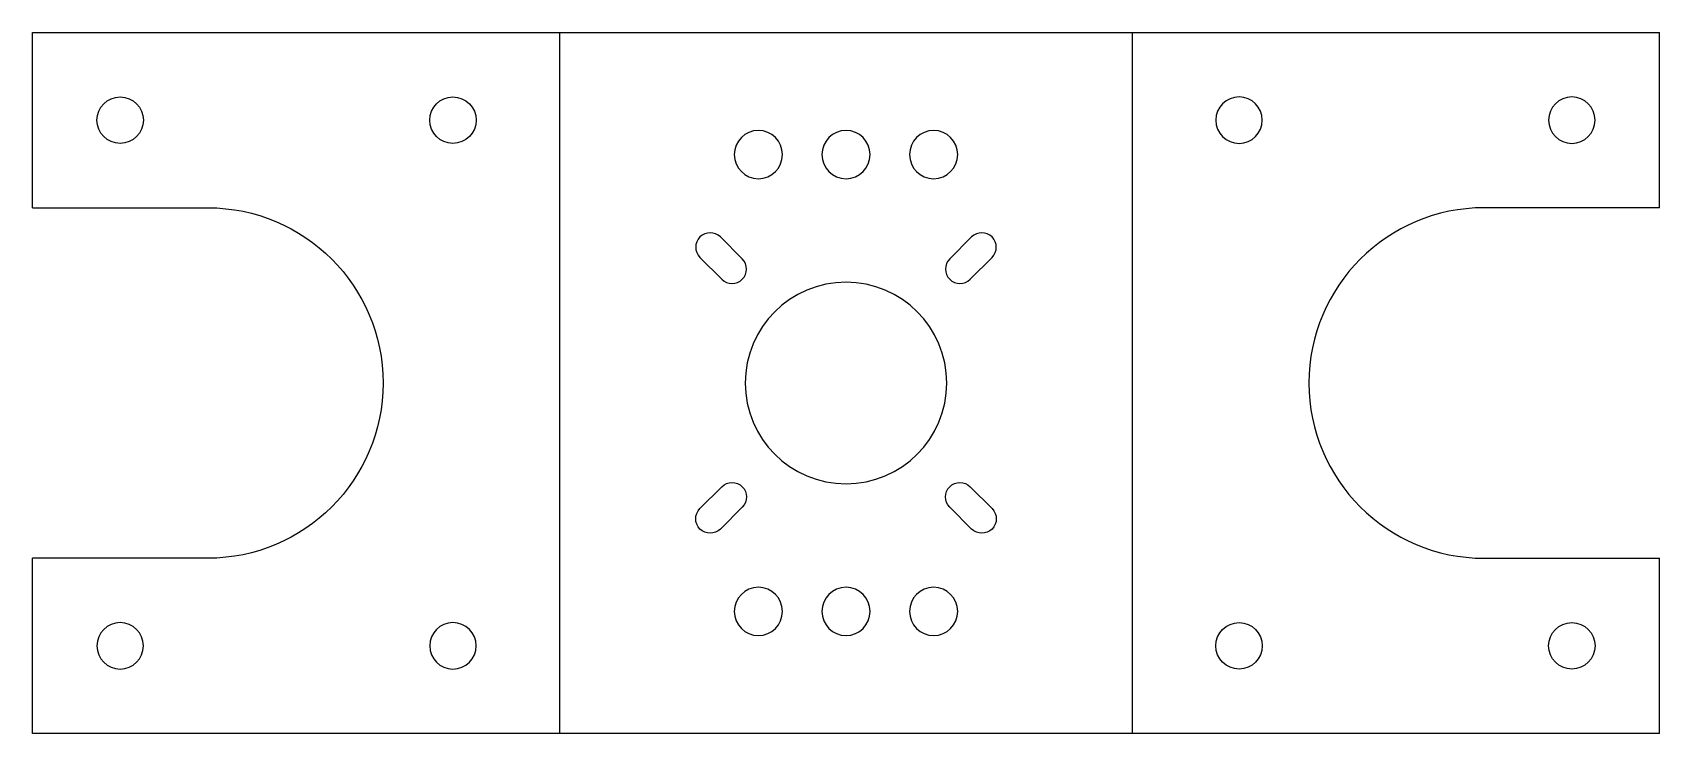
# Model space of a CAD drawing. Extents: x -284 to -98, y -15 to 65.
import ezdxf

# ---------------------------------------------------------------- set-up
doc = ezdxf.new("R2010")
doc.units = 0
doc.header["$MEASUREMENT"] = 0
for name, color, linetype in [('2', 7, 'CONTINUOUS'), ('6', 7, 'CONTINUOUS'), ('7', 7, 'CONTINUOUS')]:
    doc.layers.add(name, color=color, linetype=linetype)

msp = doc.modelspace()

# ---------------------------------------------------------------- linework, layer by layer
at = {"layer": '2', "color": 193, "linetype": 'CONTINUOUS'}
for p, q in [((-223.582029, -15), (-223.582029, 65)), ((-158.246195, 65), (-158.246195, -15))]:
    msp.add_line(p, q, dxfattribs=at)
at = {"layer": '6', "color": 163, "linetype": 'CONTINUOUS'}
for p, q in [((-283.749946, 65), (-98.078278, 65)), ((-283.749946, 45), (-283.749946, 65)), ((-98.078278, 45), (-98.078278, 65)), ((-283.749946, 45), (-263.749946, 45)), ((-98.078278, 45), (-118.078278, 45)), ((-283.749946, -15), (-283.749946, 5)), ((-263.749946, 5), (-283.749946, 5)), ((-118.078278, 5), (-98.078278, 5)), ((-98.078278, -15), (-98.078278, 5)), ((-98.078278, -15), (-283.749946, -15))]:
    msp.add_line(p, q, dxfattribs=at)
at = {"layer": '6', "color": 163, "linetype": 'CONTINUOUS', "extrusion": (0, 0, -1)}
msp.add_arc((263.749946, 25), 20, 90, 270, dxfattribs=at)
at = {"layer": '6', "color": 163, "linetype": 'CONTINUOUS'}
msp.add_arc((-118.078278, 25), 20, 90, 270, dxfattribs=at)
at = {"layer": '7', "color": 150, "linetype": 'CONTINUOUS'}
for p, q in [((-202.747386, 39.166726), (-205.247386, 41.666726)), ((-176.580838, 41.666726), (-179.080838, 39.166726)), ((-207.580838, 39.333274), (-205.080838, 36.833274)), ((-176.747386, 36.833274), (-174.247386, 39.333274)), ((-207.580838, 10.666726), (-205.080838, 13.166726)), ((-176.747386, 13.166726), (-174.247386, 10.666726)), ((-202.747386, 10.833274), (-205.247386, 8.333274)), ((-176.580838, 8.333274), (-179.080838, 10.833274))]:
    msp.add_line(p, q, dxfattribs=at)
for centre in [(-273.749946, 55), (-235.770672, 55), (-146.057552, -5), (-108.078278, -5)]:
    msp.add_circle(centre, 2.65, dxfattribs=at)
at = {"layer": '7', "color": 150, "linetype": 'CONTINUOUS', "extrusion": (0, 0, -1)}
for centre, radius in [((146.057552, 55), 2.65), ((108.078278, 55), 2.65), ((200.914112, 51.07), 2.75), ((190.914112, 51.07), 2.75), ((180.914112, 51.07), 2.75), ((190.914112, 25), 11.5), ((200.914112, -1.07), 2.75), ((190.914112, -1.07), 2.75), ((180.914112, -1.07), 2.75), ((273.749946, -5), 2.65), ((235.770672, -5), 2.65)]:
    msp.add_circle(centre, radius, dxfattribs=at)
at = {"layer": '7', "color": 150, "linetype": 'CONTINUOUS'}
for centre, start, end in [((-206.414112, 40.5), 45, 225), ((-175.414112, 40.5), 315, 135), ((-203.914112, 38), 225, 45), ((-177.914112, 38), 135, 315)]:
    msp.add_arc(centre, 1.65, start, end, dxfattribs=at)
at = {"layer": '7', "color": 150, "linetype": 'CONTINUOUS', "extrusion": (0, 0, -1)}
for centre, start, end in [((203.914112, 12), 45, 225), ((177.914112, 12), 315, 135), ((206.414112, 9.5), 225, 45), ((175.414112, 9.5), 135, 315)]:
    msp.add_arc(centre, 1.65, start, end, dxfattribs=at)

doc.saveas('drawing.dxf')
